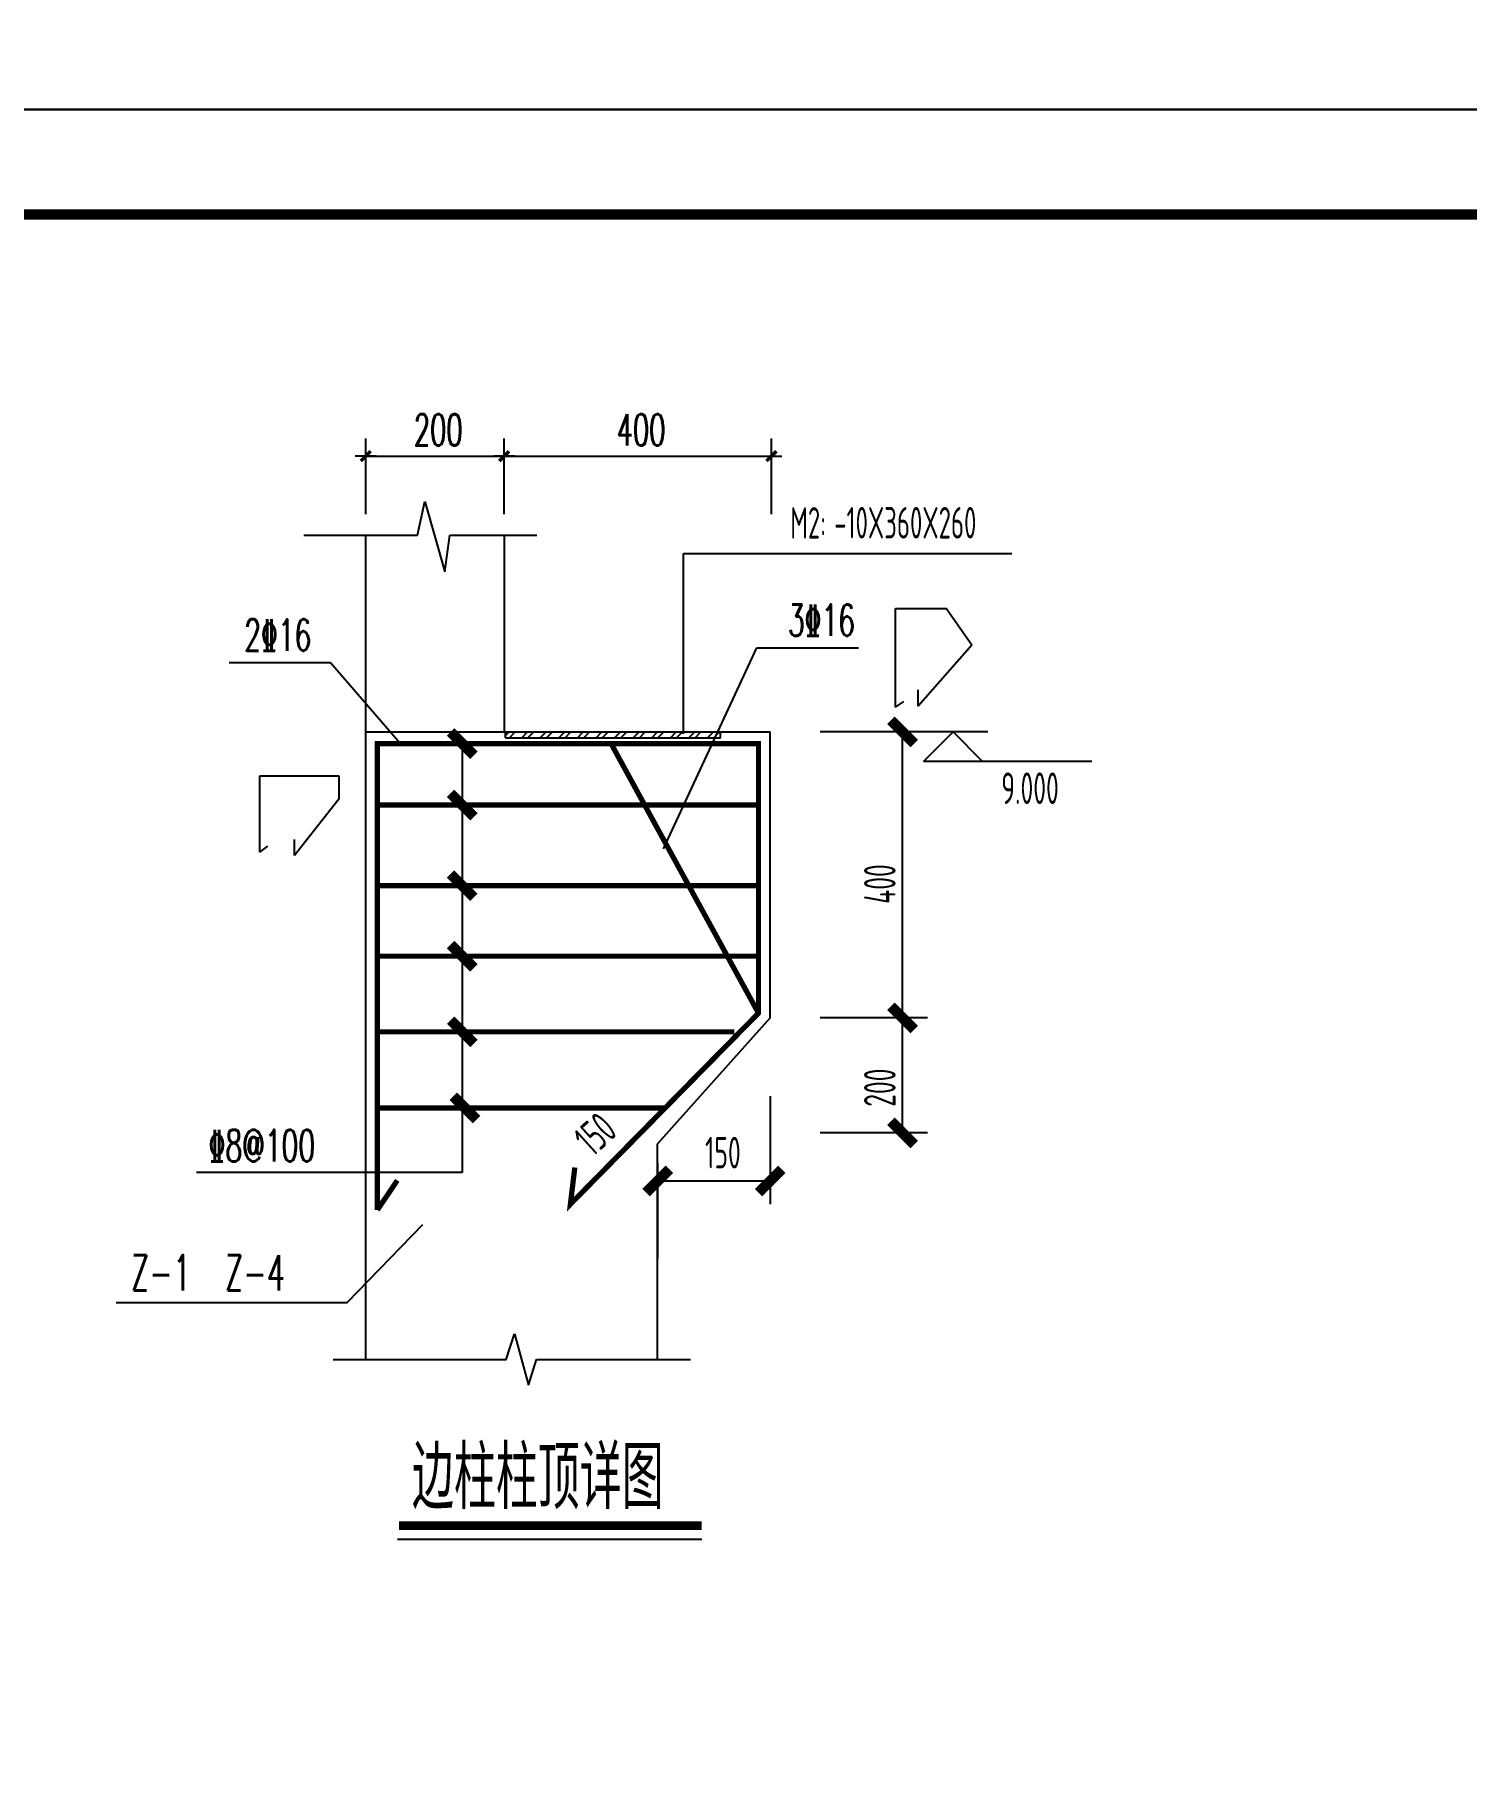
# Model space of a CAD drawing. Extents: x 2025205 to 2402328, y -557483 to 329036.
# Drawn here: x 2145519 to 2159144, y -273040 to -256634 of the extents above; entities that cross this region are included whole.
import ezdxf

# ---------------------------------------------------------------- set-up
doc = ezdxf.new("R2010")
doc.units = 0
doc.header["$LTSCALE"] = 1500
doc.header["$MEASUREMENT"] = 0
for name, color, linetype in [('OTHER', 7, 'Continuous'), ('PUB_TEXT', 7, 'Continuous'), ('PUB_TITLE', 4, 'Continuous'), ('尺寸标注', 253, 'Continuous'), ('尺寸短线', 253, 'Continuous'), ('尺寸线', 7, 'Continuous'), ('框架外形', 2, 'Continuous'), ('框架立面钢筋', 1, 'Continuous'), ('立面标高', 253, 'Continuous')]:
    doc.layers.add(name, color=color, linetype=linetype)
doc.styles.add('_SIMPLEX', font='SIMPLEX.shx', dxfattribs={"width": 0.8, "bigfont": 'tssdchn.shx'})
doc.styles.add('DIM_FONT', font='SIMPLEX.shx', dxfattribs={"width": 0.8})
doc.styles.add('HZTXT2', font='txt.shx', dxfattribs={"width": 0.8, "height": 600, "bigfont": 'fs.shx'})
doc.styles.get("Standard").update_dxf_attribs({"font": 'TSSDENG', "width": 0.7, "bigfont": 'TSSDCHN'})
doc.styles.add('TSSD_DIMENSION', font='tssdeng.shx', dxfattribs={"width": 0.8, "bigfont": 'tssdchn.shx'})

# ---------------------------------------------------------------- blocks, each defined once
blk = doc.blocks.new('_DIMX')
blk.add_line((-150, 0), (150, 0))
at = {"const_width": 50}
blk.add_lwpolyline([(-70, -70), (70, 70)], dxfattribs=at)

msp = doc.modelspace()

# ---------------------------------------------------------------- hatches: boundary and pattern name
h = msp.add_hatch()
h.set_pattern_fill('ANSI32', color=256, scale=333.33334, style=0)
h.set_pattern_definition([(45, (2009946.222763963, -244259.5774449682), (-88.38834941608536, 88.38834941608536), []), (45, (2010005.148330142, -244259.5774449682), (-88.38834941608536, 88.38834941608536), [])])
h.paths.add_polyline_path([(2150001.585836612, -263270.6142493201), (2150001.585836612, -263326.1698059867), (2152046.030321946, -263326.1698059867), (2152046.030321946, -263270.6142493201)])

# ---------------------------------------------------------------- linework, layer by layer
at = {"color": 0, "linetype": 'ByBlock'}
for p, q in [((2148670.78674902, -261199.9475293165), (2148670.78674902, -260479.7022448532)), ((2149988.786770354, -261199.9475293165), (2149988.786770354, -260479.7022448532)), ((2149988.786770354, -261199.9475293165), (2149988.786770354, -260479.7022448532)), ((2152530.689892401, -261199.9475293165), (2152530.689892401, -260479.7022448532)), ((2148671.453415687, -260646.3689115198), (2149988.120103687, -260646.3689115198)), ((2149989.453437021, -260646.3689115198), (2152530.023225734, -260646.3689115198))]:
    msp.add_line(p, q, dxfattribs=at)
for p, q in [((2148670.78674902, -263270.6142493163), (2148670.78674902, -261399.9475293165)), ((2149988.786770354, -261399.9475293165), (2149988.786770354, -263270.6142493163)), ((2151693.442284423, -261574.1486625544), (2154819.46056003, -261574.1486625544)), ((2151693.442284423, -263290.3802402326), (2151693.442284423, -261574.1486625544)), ((2153713.05298419, -263036.2235123709), (2153713.05298419, -262097.298901412)), ((2153713.05298419, -262097.298901412), (2154194.097207906, -262097.298901412)), ((2154438.64099069, -262444.2496258399), (2154194.097207906, -262097.298901412)), ((2151503.623686207, -264383.1541365478), (2152393.475569306, -262471.2310402434)), ((2152393.475569306, -262471.2310402434), (2153358.803212842, -262471.2310402434)), ((2154438.64099069, -262444.2496258399), (2153928.078280246, -263024.5574949696)), ((2148336.539009723, -262612.5980019435), (2147371.211366188, -262612.5980019435)), ((2148999.002701222, -263381.7253626519), (2148336.539009723, -262612.5980019435)), ((2153713.05298419, -263036.2235123709), (2153789.536027563, -262980.173180331)), ((2153928.078280246, -263024.5574949696), (2153928.078280246, -262871.692527905)), ((2150001.585836612, -263326.1698059867), (2150001.585836612, -263270.6142493201)), ((2150001.585836612, -263270.6142493201), (2152046.030321946, -263270.6142493201)), ((2152046.030321946, -263326.1698059867), (2152046.030321946, -263270.6142493201)), ((2149589.367565071, -263381.7253626522), (2149589.367565071, -267463.7345184036)), ((2150001.585836612, -263326.1698059867), (2152046.030321946, -263326.1698059867)), ((2147662.002544224, -264415.1064692215), (2147662.002544224, -263689.3232547579)), ((2147662.002544224, -263689.3232547579), (2148414.091706988, -263689.3232547579)), ((2148414.091706988, -263689.3232547579), (2148414.091706988, -263912.0139313866)), ((2148414.091706988, -263912.0139313866), (2147993.431261946, -264447.041575918)), ((2147993.431261946, -264447.041575918), (2147993.431261946, -264294.1766088545)), ((2147662.002544224, -264415.1064692215), (2147738.485587596, -264359.0561371815)), ((2149589.367565071, -267463.7345184036), (2147060.559295948, -267463.7345184036)), ((2148493.412274207, -268701.0244945592), (2149214.279719644, -267956.5582879951)), ((2146296.944941176, -268701.0244945592), (2148493.412274207, -268701.0244945592)), ((2148973.683303162, -270951.6703032072), (2151868.520195518, -270951.6703032072))]:
    msp.add_line(p, q)
at = {"const_width": 83.99999999999999}
msp.add_lwpolyline([(2148987.943385542, -270823.4363937025), (2151868.520195518, -270823.4363937025)], dxfattribs=at)
at = {"layer": 'Defpoints', "color": 0, "linetype": 'ByBlock'}
for p in [(2149988.786770354, -260646.3689115198), (2152530.689892401, -260646.3689115198), (2148670.78674902, -261399.9475293165), (2149988.786770354, -261399.9475293165), (2149988.786770354, -261399.9475293165), (2152530.689892401, -261399.9475293165)]:
    msp.add_point(p, dxfattribs=at)
at = {"layer": 'OTHER'}
for p, q in [((2149164.549307996, -261399.9475293165), (2149234.77153333, -261078.3919639831)), ((2149234.77153333, -261078.3919639831), (2149424.104871996, -261746.1697613164)), ((2148082.413789446, -261399.9475293165), (2149164.549307996, -261399.9475293165)), ((2149424.104871996, -261746.1697613164), (2149472.32709733, -261399.9475293165)), ((2149472.32709733, -261399.9475293165), (2150299.795949213, -261399.9475293165)), ((2150008.235538809, -269241.4046599483), (2150086.013318142, -268996.9602106149)), ((2150086.013318142, -268996.9602106149), (2150219.346654142, -269485.8491092816)), ((2148359.675631687, -269241.4046599472), (2150008.235538809, -269241.4046599483)), ((2150219.346654142, -269485.8491092816), (2150297.124433475, -269241.4046599483)), ((2150297.124433475, -269241.4046599483), (2151759.675699687, -269241.4046599483))]:
    msp.add_line(p, q, dxfattribs=at)
at = {"layer": 'PUB_TITLE', "linetype": 'ByBlock'}
msp.add_lwpolyline([(2066227.348934818, -257346.4995873286), (2177677.348934818, -257346.4995873286), (2177677.348934818, -194346.4995873286), (2066227.348934818, -194346.4995873286)], close=True, dxfattribs=at)
at = {"layer": 'PUB_TITLE'}
msp.add_lwpolyline([(2088577.348934818, -299346.4995873286), (2177677.348934818, -299346.4995873286), (2177677.348934818, -257346.4995873286), (2088577.348934818, -257346.4995873286)], close=True, dxfattribs=at)
at = {"layer": 'PUB_TITLE', "const_width": 100}
msp.add_lwpolyline([(2091077.348934818, -298346.4995873286), (2176677.348934818, -298346.4995873286), (2176677.348934818, -258346.4995873286), (2091077.348934818, -258346.4995873286)], close=True, dxfattribs=at)
at = {"layer": '尺寸短线', "const_width": 99.99999935090462}
for points in [[(2153667.988320518, -263159.5031359872), (2153890.210547185, -263381.7253626538)], [(2153667.988320518, -263159.5031359872), (2153890.210547185, -263381.7253626538)], [(2149478.256451738, -263270.6142493185), (2149700.478678405, -263492.8364759852)], [(2149478.256451738, -263855.8216212006), (2149700.478678404, -264078.0438478673)], [(2149478.256451738, -264623.1264736131), (2149700.478678404, -264845.3487002798)], [(2149478.256451738, -265293.5957418047), (2149700.478678404, -265515.8179684714)], [(2153667.988320518, -265881.7254126538), (2153890.210547185, -266103.9476393205)], [(2153667.988320518, -265881.7254126538), (2153890.210547185, -266103.9476393205)], [(2149478.256451738, -266013.2131821812), (2149700.478678404, -266235.4354088478)], [(2149504.256451738, -266738.2167363342), (2149726.478678404, -266960.438963001)], [(2153667.988320518, -266975.9433080778), (2153890.210547185, -267198.1655347446)], [(2153667.988320518, -266975.9433080778), (2153890.210547185, -267198.1655347446)], [(2151337.45346902, -267654.7055405261), (2151559.675695687, -267432.4833138595)], [(2152407.807327794, -267654.7055405272), (2152630.029554461, -267432.4833138604)], [(2152407.807327794, -267654.7055405272), (2152630.029554461, -267432.4833138604)]]:
    msp.add_lwpolyline(points, dxfattribs=at)
at = {"layer": '尺寸线'}
for p, q in [((2154589.513402038, -263270.6142493205), (2152995.352698301, -263270.6142493205)), ((2153779.099433851, -267087.0544214112), (2153779.099433851, -263270.6142493205)), ((2154015.139806266, -265992.8365259872), (2152995.352698301, -265992.8365259872)), ((2152518.918441127, -266735.7517493386), (2152518.918441127, -267765.8166538606)), ((2154015.139806266, -267087.0544214112), (2152995.352698301, -267087.0544214112)), ((2151448.564582353, -267370.2252956308), (2151448.564582353, -268277.5232684096)), ((2151448.564582353, -267543.5944271929), (2152518.918441127, -267543.5944271938))]:
    msp.add_line(p, q, dxfattribs=at)
at = {"layer": '框架外形'}
for p, q in [((2152518.918441127, -265992.8365259872), (2152518.918441127, -263270.6142493205)), ((2152518.918441127, -265992.8365259872), (2151448.564582353, -267190.364527943)), ((2151448.564582353, -269241.4046599483), (2151448.564582353, -267190.364527943))]:
    msp.add_line(p, q, dxfattribs=at)
msp.add_lwpolyline([(2148670.786749019, -269241.4046599474), (2148670.78674902, -263270.6142493163), (2152518.918441127, -263270.6142493205)], dxfattribs=at)
at = {"layer": '框架立面钢筋', "const_width": 50.000001}
for points in [[(2148781.897862354, -267819.9488097338), (2148781.897862354, -263381.7253626518), (2152407.807327794, -263381.7253626538), (2152407.807327794, -265946.812795915), (2150618.462030838, -267764.8691480532), (2150660.401952194, -267415.4567551701)], [(2151005.186115192, -263381.7253626538), (2152407.807327794, -265946.812795915)], [(2148781.897862354, -263966.932734534), (2152407.807327794, -263966.932734534)], [(2148781.897862354, -264734.2375869465), (2152407.807327794, -264734.2375869465)], [(2148781.897862354, -265404.7068551381), (2152407.807327794, -265404.7068551381)], [(2148781.897862354, -266124.3242955146), (2152179.124193797, -266124.3242955146)], [(2148807.897862354, -266849.3278496676), (2151519.544945297, -266849.3278496676)], [(2148781.897862354, -267819.9488097338), (2148970.966328021, -267538.6994890666)]]:
    msp.add_lwpolyline(points, dxfattribs=at)
at = {"layer": '立面标高'}
msp.add_lwpolyline([(2154537.101271106, -263548.3920326539), (2154259.323487773, -263270.6142493205), (2153981.545704439, -263548.3920326539), (2155580.42633245, -263548.3920326539)], dxfattribs=at)

# ---------------------------------------------------------------- block references
at = {"color": 0, "linetype": 'ByBlock', "xscale": 0.6666666665114462, "yscale": 0.6666666665114462, "zscale": 0.6666666665114462, "rotation": 180}
for p in [(2148670.78674902, -260646.3689115198), (2149988.786770354, -260646.3689115198)]:
    msp.add_blockref('_DIMX', p, dxfattribs=at)
at = {"color": 0, "linetype": 'ByBlock', "xscale": 0.6666666665114462, "yscale": 0.6666666665114462, "zscale": 0.6666666665114462}
for p in [(2149988.786770354, -260646.3689115198), (2152530.689892401, -260646.3689115198)]:
    msp.add_blockref('_DIMX', p, dxfattribs=at)

# ---------------------------------------------------------------- texts
at = {"color": 7, "style": 'DIM_FONT', "width": 0.6}
for s, p in [('200', (2149129.786759687, -260546.3689115198)), ('400', (2151059.738331378, -260546.3689115198))]:
    msp.add_text(s, height=299.9999999999999, dxfattribs=at).set_placement(p)
at = {"color": 3, "style": 'TSSD_DIMENSION', "width": 0.699999988079071}
msp.add_text('边柱柱顶详图', height=600, dxfattribs=at).set_placement((2149111.136717239, -270666.4947070691))
at = {"layer": 'PUB_TEXT', "width": 0.6}
for s, p in [('M2:', (2152710.195341378, -261431.6182967361)), ('-10X360X260', (2153128.751629203, -261430.5578378738, -1400))]:
    msp.add_text(s, height=300, dxfattribs=at).set_placement(p)
at = {"layer": 'PUB_TEXT'}
for s, height, style, width, p in [('3%%13216', 299.9999999999999, 'HZTXT2', 0.62, (2152688.224430594, -262357.7002668644)), ('2%%13216', 299.9999999999999, 'HZTXT2', 0.62, (2147515.634511062, -262499.0672285645)), ('%%1328@100', 299.9999999999999, 'HZTXT2', 0.62, (2147176.962429738, -267357.0233092845)), ('Z-1', 335.9999999999999, '_SIMPLEX', 0.6, (2146439.247600002, -268584.6247700825)), ('Z-4', 335.9999999999999, '_SIMPLEX', 0.6, (2147333.601119185, -268584.6247700825))]:
    msp.add_text(s, height=height, dxfattribs=dict(at, style=style, width=width)).set_placement(p)
at = {"layer": '尺寸标注', "width": 0.62}
for s, p in [('9.000', (2154717.835056713, -263956.541075741)), ('150', (2151899.541645912, -267424.039795453))]:
    msp.add_text(s, height=299.9999999999999, dxfattribs=at).set_placement(p)
for s, rotation, p in [('400', 90, (2153712.394744467, -264906.2637666511)), ('200', 90, (2153712.394744467, -266838.1240269279)), ('150', 42.15062380967741, (2150829.759236334, -267322.2509599999))]:
    msp.add_text(s, height=299.9999999999999, rotation=rotation, dxfattribs=at).set_placement(p)

doc.saveas('drawing.dxf')
